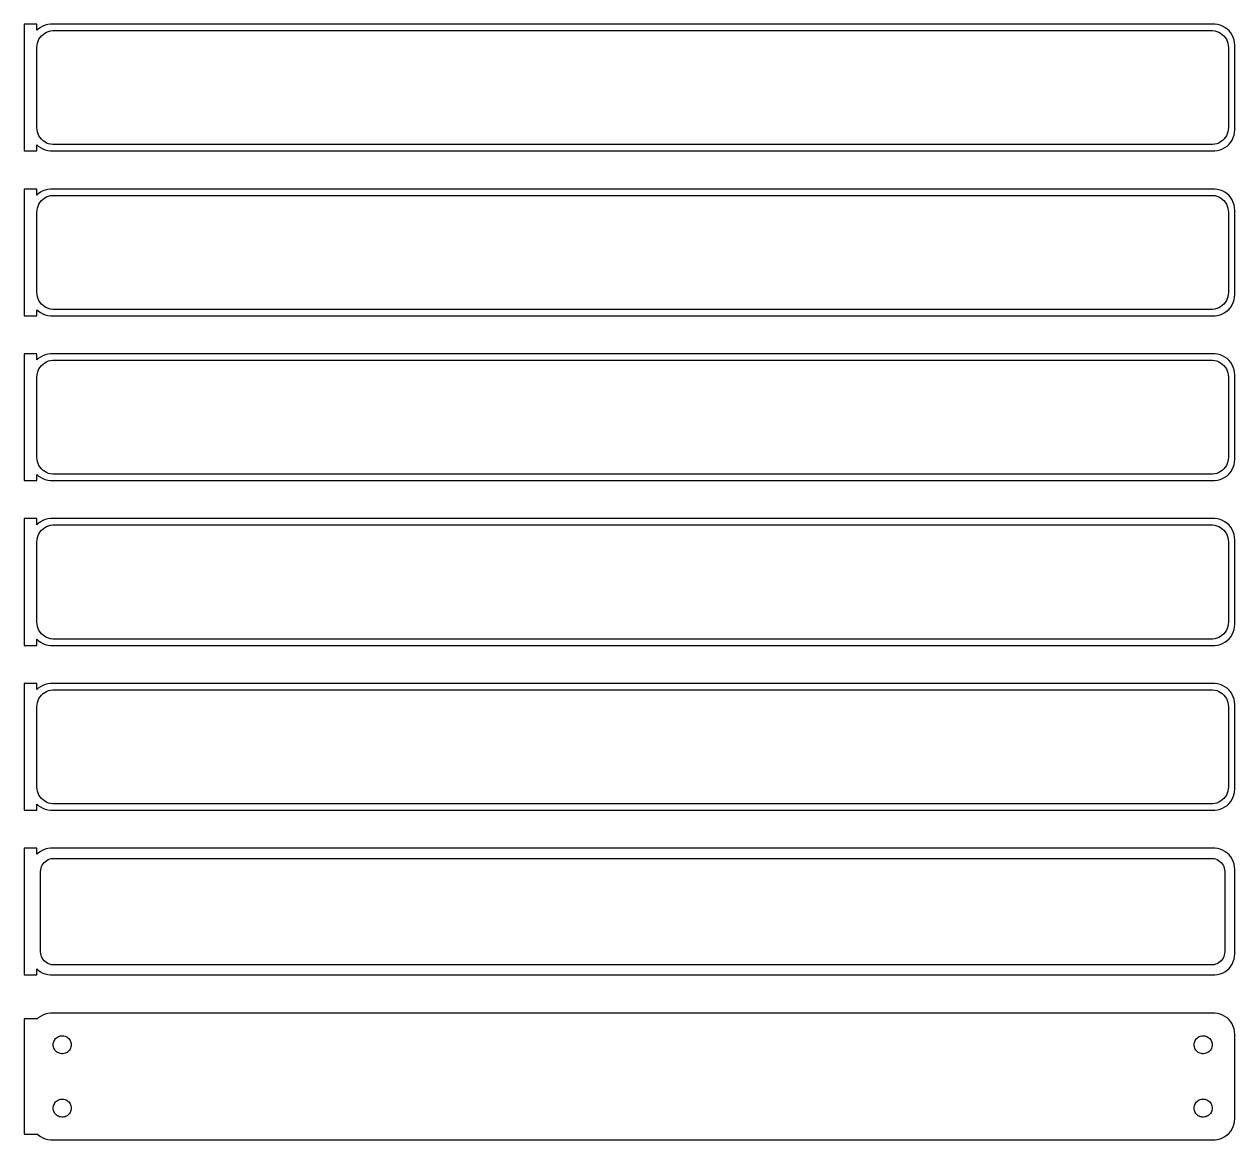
# Model space of a CAD drawing. Header units: metres. Extents: x -144 to 142, y 570 to 1146.
# Drawn here: x -144 to 142.5, y 570 to 834 of the extents above; entities that cross this region are included whole.
import ezdxf

# ---------------------------------------------------------------- set-up
doc = ezdxf.new("R2010")
doc.units = ezdxf.units.M

msp = doc.modelspace()

# ---------------------------------------------------------------- linework, layer by layer
for p, q in [((-141, 833.99), (-144, 833.99)), ((-144, 833.99), (-144, 804.01)), ((-141, 832.559), (-141, 833.99)), ((-139.045, 833.755), (-139.629, 833.524)), ((-138.437, 833.911), (-139.045, 833.755)), ((-137.814, 833.99), (-138.437, 833.911)), ((137.814, 833.99), (-137.814, 833.99)), ((138.437, 833.911), (137.814, 833.99)), ((139.045, 833.755), (138.437, 833.911)), ((139.629, 833.524), (139.045, 833.755)), ((-140.687, 832.853), (-141, 832.559)), ((-140.179, 833.222), (-140.687, 832.853)), ((-140.505, 830.427), (-140.236, 830.851)), ((-140.236, 830.851), (-139.916, 831.238)), ((-139.629, 833.524), (-140.179, 833.222)), ((-139.916, 831.238), (-139.55, 831.582)), ((-139.55, 831.582), (-139.143, 831.877)), ((-139.143, 831.877), (-138.703, 832.119)), ((-138.703, 832.119), (-138.236, 832.304)), ((-138.236, 832.304), (-137.75, 832.429)), ((-137.75, 832.429), (-137.251, 832.492)), ((-137.251, 832.492), (137.251, 832.492)), ((137.251, 832.492), (137.75, 832.429)), ((137.75, 832.429), (138.236, 832.304)), ((138.236, 832.304), (138.703, 832.119)), ((138.703, 832.119), (139.143, 831.877)), ((139.143, 831.877), (139.55, 831.582)), ((139.55, 831.582), (139.916, 831.238)), ((140.179, 833.222), (139.629, 833.524)), ((139.916, 831.238), (140.236, 830.851)), ((140.687, 832.853), (140.179, 833.222)), ((140.236, 830.851), (140.505, 830.427)), ((141.145, 832.423), (140.687, 832.853)), ((141.545, 831.939), (141.145, 832.423)), ((141.882, 831.409), (141.545, 831.939)), ((142.149, 830.841), (141.882, 831.409)), ((-141, 828.5), (-140.968, 829.001)), ((-141, 809.5), (-141, 828.5)), ((-140.968, 829.001), (-140.874, 829.495)), ((-140.874, 829.495), (-140.719, 829.972)), ((-140.719, 829.972), (-140.505, 830.427)), ((140.505, 830.427), (140.719, 829.972)), ((140.719, 829.972), (140.874, 829.495)), ((140.874, 829.495), (140.968, 829.001)), ((140.968, 829.001), (141, 828.5)), ((141, 828.5), (141, 809.5)), ((142.343, 830.243), (142.149, 830.841)), ((142.461, 829.627), (142.343, 830.243)), ((142.5, 829), (142.461, 829.627)), ((142.5, 809), (142.5, 829)), ((-140.968, 808.999), (-141, 809.5)), ((-140.874, 808.505), (-140.968, 808.999)), ((-140.719, 808.028), (-140.874, 808.505)), ((-140.505, 807.573), (-140.719, 808.028)), ((140.719, 808.028), (140.505, 807.573)), ((140.874, 808.505), (140.719, 808.028)), ((140.968, 808.999), (140.874, 808.505)), ((141, 809.5), (140.968, 808.999)), ((142.343, 807.757), (142.461, 808.373)), ((142.461, 808.373), (142.5, 809)), ((-141, 805.441), (-140.687, 805.147)), ((-141, 804.01), (-141, 805.441)), ((-140.687, 805.147), (-140.179, 804.778)), ((-140.236, 807.149), (-140.505, 807.573)), ((-139.916, 806.762), (-140.236, 807.149)), ((-139.55, 806.418), (-139.916, 806.762)), ((-139.143, 806.123), (-139.55, 806.418)), ((-138.703, 805.881), (-139.143, 806.123)), ((-138.236, 805.696), (-138.703, 805.881)), ((-137.75, 805.571), (-138.236, 805.696)), ((-137.251, 805.508), (-137.75, 805.571)), ((137.251, 805.508), (-137.251, 805.508)), ((137.75, 805.571), (137.251, 805.508)), ((138.236, 805.696), (137.75, 805.571)), ((138.703, 805.881), (138.236, 805.696)), ((139.143, 806.123), (138.703, 805.881)), ((139.55, 806.418), (139.143, 806.123)), ((139.916, 806.762), (139.55, 806.418)), ((140.236, 807.149), (139.916, 806.762)), ((140.179, 804.778), (140.687, 805.147)), ((140.505, 807.573), (140.236, 807.149)), ((140.687, 805.147), (141.145, 805.577)), ((141.145, 805.577), (141.545, 806.061)), ((141.545, 806.061), (141.882, 806.591)), ((141.882, 806.591), (142.149, 807.159)), ((142.149, 807.159), (142.343, 807.757)), ((-144, 804.01), (-141, 804.01)), ((-140.179, 804.778), (-139.629, 804.476)), ((-139.629, 804.476), (-139.045, 804.245)), ((-139.045, 804.245), (-138.437, 804.089)), ((-138.437, 804.089), (-137.814, 804.01)), ((-137.814, 804.01), (137.814, 804.01)), ((137.814, 804.01), (138.437, 804.089)), ((138.437, 804.089), (139.045, 804.245)), ((139.045, 804.245), (139.629, 804.476)), ((139.629, 804.476), (140.179, 804.778)), ((-141, 794.99), (-144, 794.99)), ((-144, 794.99), (-144, 765.01)), ((-141, 793.559), (-141, 794.99)), ((-140.687, 793.853), (-141, 793.559)), ((-140.179, 794.222), (-140.687, 793.853)), ((-139.629, 794.524), (-140.179, 794.222)), ((-139.045, 794.755), (-139.629, 794.524)), ((-138.437, 794.911), (-139.045, 794.755)), ((-137.814, 794.99), (-138.437, 794.911)), ((137.814, 794.99), (-137.814, 794.99)), ((138.437, 794.911), (137.814, 794.99)), ((139.045, 794.755), (138.437, 794.911)), ((139.629, 794.524), (139.045, 794.755)), ((140.179, 794.222), (139.629, 794.524)), ((140.687, 793.853), (140.179, 794.222)), ((141.145, 793.423), (140.687, 793.853)), ((-140.874, 790.495), (-140.719, 790.972)), ((-140.719, 790.972), (-140.505, 791.427)), ((-140.505, 791.427), (-140.236, 791.851)), ((-140.236, 791.851), (-139.916, 792.238)), ((-139.916, 792.238), (-139.55, 792.582)), ((-139.55, 792.582), (-139.143, 792.877)), ((-139.143, 792.877), (-138.703, 793.119)), ((-138.703, 793.119), (-138.236, 793.304)), ((-138.236, 793.304), (-137.75, 793.429)), ((-137.75, 793.429), (-137.251, 793.492)), ((-137.251, 793.492), (137.251, 793.492)), ((137.251, 793.492), (137.75, 793.429)), ((137.75, 793.429), (138.236, 793.304)), ((138.236, 793.304), (138.703, 793.119)), ((138.703, 793.119), (139.143, 792.877)), ((139.143, 792.877), (139.55, 792.582)), ((139.55, 792.582), (139.916, 792.238)), ((139.916, 792.238), (140.236, 791.851)), ((140.236, 791.851), (140.505, 791.427)), ((140.505, 791.427), (140.719, 790.972)), ((140.719, 790.972), (140.874, 790.495)), ((141.545, 792.939), (141.145, 793.423)), ((141.882, 792.409), (141.545, 792.939)), ((142.149, 791.841), (141.882, 792.409)), ((142.343, 791.243), (142.149, 791.841)), ((142.461, 790.627), (142.343, 791.243)), ((-141, 789.5), (-140.968, 790.001)), ((-141, 770.5), (-141, 789.5)), ((-140.968, 790.001), (-140.874, 790.495)), ((140.874, 790.495), (140.968, 790.001)), ((140.968, 790.001), (141, 789.5)), ((141, 789.5), (141, 770.5)), ((142.5, 790), (142.461, 790.627)), ((142.5, 770), (142.5, 790)), ((-140.968, 769.999), (-141, 770.5)), ((-140.874, 769.505), (-140.968, 769.999)), ((-140.719, 769.028), (-140.874, 769.505)), ((-140.505, 768.573), (-140.719, 769.028)), ((-140.236, 768.149), (-140.505, 768.573)), ((-139.916, 767.762), (-140.236, 768.149)), ((140.236, 768.149), (139.916, 767.762)), ((140.505, 768.573), (140.236, 768.149)), ((140.719, 769.028), (140.505, 768.573)), ((140.874, 769.505), (140.719, 769.028)), ((140.968, 769.999), (140.874, 769.505)), ((141, 770.5), (140.968, 769.999)), ((141.882, 767.591), (142.149, 768.159)), ((142.149, 768.159), (142.343, 768.757)), ((142.343, 768.757), (142.461, 769.373)), ((142.461, 769.373), (142.5, 770)), ((-144, 765.01), (-141, 765.01)), ((-141, 766.441), (-140.687, 766.147)), ((-141, 765.01), (-141, 766.441)), ((-140.687, 766.147), (-140.179, 765.778)), ((-140.179, 765.778), (-139.629, 765.476)), ((-139.55, 767.418), (-139.916, 767.762)), ((-139.629, 765.476), (-139.045, 765.245)), ((-139.143, 767.123), (-139.55, 767.418)), ((-138.703, 766.881), (-139.143, 767.123)), ((-139.045, 765.245), (-138.437, 765.089)), ((-138.236, 766.696), (-138.703, 766.881)), ((-138.437, 765.089), (-137.814, 765.01)), ((-137.75, 766.571), (-138.236, 766.696)), ((-137.814, 765.01), (137.814, 765.01)), ((-137.251, 766.508), (-137.75, 766.571)), ((137.251, 766.508), (-137.251, 766.508)), ((137.75, 766.571), (137.251, 766.508)), ((138.236, 766.696), (137.75, 766.571)), ((137.814, 765.01), (138.437, 765.089)), ((138.703, 766.881), (138.236, 766.696)), ((138.437, 765.089), (139.045, 765.245)), ((139.143, 767.123), (138.703, 766.881)), ((139.045, 765.245), (139.629, 765.476)), ((139.55, 767.418), (139.143, 767.123)), ((139.916, 767.762), (139.55, 767.418)), ((139.629, 765.476), (140.179, 765.778)), ((140.179, 765.778), (140.687, 766.147)), ((140.687, 766.147), (141.145, 766.577)), ((141.145, 766.577), (141.545, 767.061)), ((141.545, 767.061), (141.882, 767.591)), ((-141, 755.99), (-144, 755.99)), ((-144, 755.99), (-144, 726.01)), ((-141, 754.559), (-141, 755.99)), ((-140.687, 754.853), (-141, 754.559)), ((-140.179, 755.222), (-140.687, 754.853)), ((-139.629, 755.524), (-140.179, 755.222)), ((-139.916, 753.238), (-139.55, 753.582)), ((-139.045, 755.755), (-139.629, 755.524)), ((-139.55, 753.582), (-139.143, 753.877)), ((-139.143, 753.877), (-138.703, 754.119)), ((-138.437, 755.911), (-139.045, 755.755)), ((-138.703, 754.119), (-138.236, 754.304)), ((-137.814, 755.99), (-138.437, 755.911)), ((-138.236, 754.304), (-137.75, 754.429)), ((137.814, 755.99), (-137.814, 755.99)), ((-137.75, 754.429), (-137.251, 754.492)), ((-137.251, 754.492), (137.251, 754.492)), ((137.251, 754.492), (137.75, 754.429)), ((137.75, 754.429), (138.236, 754.304)), ((138.437, 755.911), (137.814, 755.99)), ((138.236, 754.304), (138.703, 754.119)), ((139.045, 755.755), (138.437, 755.911)), ((138.703, 754.119), (139.143, 753.877)), ((139.629, 755.524), (139.045, 755.755)), ((139.143, 753.877), (139.55, 753.582)), ((139.55, 753.582), (139.916, 753.238)), ((140.179, 755.222), (139.629, 755.524)), ((140.687, 754.853), (140.179, 755.222)), ((141.145, 754.423), (140.687, 754.853)), ((141.545, 753.939), (141.145, 754.423)), ((141.882, 753.409), (141.545, 753.939)), ((-141, 750.5), (-140.968, 751.001)), ((-140.968, 751.001), (-140.874, 751.495)), ((-140.874, 751.495), (-140.719, 751.972)), ((-140.719, 751.972), (-140.505, 752.427)), ((-140.505, 752.427), (-140.236, 752.851)), ((-140.236, 752.851), (-139.916, 753.238)), ((139.916, 753.238), (140.236, 752.851)), ((140.236, 752.851), (140.505, 752.427)), ((140.505, 752.427), (140.719, 751.972)), ((140.719, 751.972), (140.874, 751.495)), ((140.874, 751.495), (140.968, 751.001)), ((140.968, 751.001), (141, 750.5)), ((142.149, 752.841), (141.882, 753.409)), ((142.343, 752.243), (142.149, 752.841)), ((142.461, 751.627), (142.343, 752.243)), ((142.5, 751), (142.461, 751.627)), ((142.5, 731), (142.5, 751)), ((-141, 731.5), (-141, 750.5)), ((141, 750.5), (141, 731.5)), ((-140.968, 730.999), (-141, 731.5)), ((-140.874, 730.505), (-140.968, 730.999)), ((140.968, 730.999), (140.874, 730.505)), ((141, 731.5), (140.968, 730.999)), ((142.461, 730.373), (142.5, 731)), ((-140.719, 730.028), (-140.874, 730.505)), ((-140.505, 729.573), (-140.719, 730.028)), ((-140.236, 729.149), (-140.505, 729.573)), ((-139.916, 728.762), (-140.236, 729.149)), ((-139.55, 728.418), (-139.916, 728.762)), ((-139.143, 728.123), (-139.55, 728.418)), ((-138.703, 727.881), (-139.143, 728.123)), ((-138.236, 727.696), (-138.703, 727.881)), ((138.703, 727.881), (138.236, 727.696)), ((139.143, 728.123), (138.703, 727.881)), ((139.55, 728.418), (139.143, 728.123)), ((139.916, 728.762), (139.55, 728.418)), ((140.236, 729.149), (139.916, 728.762)), ((140.505, 729.573), (140.236, 729.149)), ((140.719, 730.028), (140.505, 729.573)), ((140.874, 730.505), (140.719, 730.028)), ((141.145, 727.577), (141.545, 728.061)), ((141.545, 728.061), (141.882, 728.591)), ((141.882, 728.591), (142.149, 729.159)), ((142.149, 729.159), (142.343, 729.757)), ((142.343, 729.757), (142.461, 730.373)), ((-144, 726.01), (-141, 726.01)), ((-141, 727.441), (-140.687, 727.147)), ((-141, 726.01), (-141, 727.441)), ((-140.687, 727.147), (-140.179, 726.778)), ((-140.179, 726.778), (-139.629, 726.476)), ((-139.629, 726.476), (-139.045, 726.245)), ((-139.045, 726.245), (-138.437, 726.089)), ((-138.437, 726.089), (-137.814, 726.01)), ((-137.75, 727.571), (-138.236, 727.696)), ((-137.814, 726.01), (137.814, 726.01)), ((-137.251, 727.508), (-137.75, 727.571)), ((137.251, 727.508), (-137.251, 727.508)), ((137.75, 727.571), (137.251, 727.508)), ((138.236, 727.696), (137.75, 727.571)), ((137.814, 726.01), (138.437, 726.089)), ((138.437, 726.089), (139.045, 726.245)), ((139.045, 726.245), (139.629, 726.476)), ((139.629, 726.476), (140.179, 726.778)), ((140.179, 726.778), (140.687, 727.147)), ((140.687, 727.147), (141.145, 727.577)), ((-141, 716.99), (-144, 716.99)), ((-144, 716.99), (-144, 687.01)), ((-141, 715.559), (-141, 716.99)), ((-139.629, 716.524), (-140.179, 716.222)), ((-139.045, 716.755), (-139.629, 716.524)), ((-138.437, 716.911), (-139.045, 716.755)), ((-137.814, 716.99), (-138.437, 716.911)), ((137.814, 716.99), (-137.814, 716.99)), ((138.437, 716.911), (137.814, 716.99)), ((139.045, 716.755), (138.437, 716.911)), ((139.629, 716.524), (139.045, 716.755)), ((140.179, 716.222), (139.629, 716.524)), ((-140.687, 715.853), (-141, 715.559)), ((-140.719, 712.972), (-140.505, 713.427)), ((-140.179, 716.222), (-140.687, 715.853)), ((-140.505, 713.427), (-140.236, 713.851)), ((-140.236, 713.851), (-139.916, 714.238)), ((-139.916, 714.238), (-139.55, 714.582)), ((-139.55, 714.582), (-139.143, 714.877)), ((-139.143, 714.877), (-138.703, 715.119)), ((-138.703, 715.119), (-138.236, 715.304)), ((-138.236, 715.304), (-137.75, 715.429)), ((-137.75, 715.429), (-137.251, 715.492)), ((-137.251, 715.492), (137.251, 715.492)), ((137.251, 715.492), (137.75, 715.429)), ((137.75, 715.429), (138.236, 715.304)), ((138.236, 715.304), (138.703, 715.119)), ((138.703, 715.119), (139.143, 714.877)), ((139.143, 714.877), (139.55, 714.582)), ((139.55, 714.582), (139.916, 714.238)), ((139.916, 714.238), (140.236, 713.851)), ((140.687, 715.853), (140.179, 716.222)), ((140.236, 713.851), (140.505, 713.427)), ((140.505, 713.427), (140.719, 712.972)), ((141.145, 715.423), (140.687, 715.853)), ((141.545, 714.939), (141.145, 715.423)), ((141.882, 714.409), (141.545, 714.939)), ((142.149, 713.841), (141.882, 714.409)), ((142.343, 713.243), (142.149, 713.841)), ((-141, 711.5), (-140.968, 712.001)), ((-141, 692.5), (-141, 711.5)), ((-140.968, 712.001), (-140.874, 712.495)), ((-140.874, 712.495), (-140.719, 712.972)), ((140.719, 712.972), (140.874, 712.495)), ((140.874, 712.495), (140.968, 712.001)), ((140.968, 712.001), (141, 711.5)), ((141, 711.5), (141, 692.5)), ((142.461, 712.627), (142.343, 713.243)), ((142.5, 712), (142.461, 712.627)), ((142.5, 692), (142.5, 712)), ((-140.968, 691.999), (-141, 692.5)), ((-140.874, 691.505), (-140.968, 691.999)), ((-140.719, 691.028), (-140.874, 691.505)), ((-140.505, 690.573), (-140.719, 691.028)), ((-140.236, 690.149), (-140.505, 690.573)), ((140.505, 690.573), (140.236, 690.149)), ((140.719, 691.028), (140.505, 690.573)), ((140.874, 691.505), (140.719, 691.028)), ((140.968, 691.999), (140.874, 691.505)), ((141, 692.5), (140.968, 691.999)), ((142.149, 690.159), (142.343, 690.757)), ((142.343, 690.757), (142.461, 691.373)), ((142.461, 691.373), (142.5, 692)), ((-141, 688.441), (-140.687, 688.147)), ((-141, 687.01), (-141, 688.441)), ((-140.687, 688.147), (-140.179, 687.778)), ((-139.916, 689.762), (-140.236, 690.149)), ((-140.179, 687.778), (-139.629, 687.476)), ((-139.55, 689.418), (-139.916, 689.762)), ((-139.143, 689.123), (-139.55, 689.418)), ((-138.703, 688.881), (-139.143, 689.123)), ((-138.236, 688.696), (-138.703, 688.881)), ((-137.75, 688.571), (-138.236, 688.696)), ((-137.251, 688.508), (-137.75, 688.571)), ((137.251, 688.508), (-137.251, 688.508)), ((137.75, 688.571), (137.251, 688.508)), ((138.236, 688.696), (137.75, 688.571)), ((138.703, 688.881), (138.236, 688.696)), ((139.143, 689.123), (138.703, 688.881)), ((139.55, 689.418), (139.143, 689.123)), ((139.916, 689.762), (139.55, 689.418)), ((139.629, 687.476), (140.179, 687.778)), ((140.236, 690.149), (139.916, 689.762)), ((140.179, 687.778), (140.687, 688.147)), ((140.687, 688.147), (141.145, 688.577)), ((141.145, 688.577), (141.545, 689.061)), ((141.545, 689.061), (141.882, 689.591)), ((141.882, 689.591), (142.149, 690.159)), ((-144, 687.01), (-141, 687.01)), ((-139.629, 687.476), (-139.045, 687.245)), ((-139.045, 687.245), (-138.437, 687.089)), ((-138.437, 687.089), (-137.814, 687.01)), ((-137.814, 687.01), (137.814, 687.01)), ((137.814, 687.01), (138.437, 687.089)), ((138.437, 687.089), (139.045, 687.245)), ((139.045, 687.245), (139.629, 687.476)), ((-141, 677.99), (-144, 677.99)), ((-144, 677.99), (-144, 648.01)), ((-141, 676.559), (-141, 677.99)), ((-140.687, 676.853), (-141, 676.559)), ((-140.179, 677.222), (-140.687, 676.853)), ((-139.629, 677.524), (-140.179, 677.222)), ((-139.045, 677.755), (-139.629, 677.524)), ((-138.437, 677.911), (-139.045, 677.755)), ((-138.703, 676.119), (-138.236, 676.304)), ((-137.814, 677.99), (-138.437, 677.911)), ((-138.236, 676.304), (-137.75, 676.429)), ((137.814, 677.99), (-137.814, 677.99)), ((-137.75, 676.429), (-137.251, 676.492)), ((-137.251, 676.492), (137.251, 676.492)), ((137.251, 676.492), (137.75, 676.429)), ((137.75, 676.429), (138.236, 676.304)), ((138.437, 677.911), (137.814, 677.99)), ((138.236, 676.304), (138.703, 676.119)), ((139.045, 677.755), (138.437, 677.911)), ((139.629, 677.524), (139.045, 677.755)), ((140.179, 677.222), (139.629, 677.524)), ((140.687, 676.853), (140.179, 677.222)), ((141.145, 676.423), (140.687, 676.853)), ((141.545, 675.939), (141.145, 676.423)), ((-140.968, 673.001), (-140.874, 673.495)), ((-140.874, 673.495), (-140.719, 673.972)), ((-140.719, 673.972), (-140.505, 674.427)), ((-140.505, 674.427), (-140.236, 674.851)), ((-140.236, 674.851), (-139.916, 675.238)), ((-139.916, 675.238), (-139.55, 675.582)), ((-139.55, 675.582), (-139.143, 675.877)), ((-139.143, 675.877), (-138.703, 676.119)), ((138.703, 676.119), (139.143, 675.877)), ((139.143, 675.877), (139.55, 675.582)), ((139.55, 675.582), (139.916, 675.238)), ((139.916, 675.238), (140.236, 674.851)), ((140.236, 674.851), (140.505, 674.427)), ((140.505, 674.427), (140.719, 673.972)), ((140.719, 673.972), (140.874, 673.495)), ((140.874, 673.495), (140.968, 673.001)), ((141.882, 675.409), (141.545, 675.939)), ((142.149, 674.841), (141.882, 675.409)), ((142.343, 674.243), (142.149, 674.841)), ((142.461, 673.627), (142.343, 674.243)), ((142.5, 673), (142.461, 673.627)), ((-141, 672.5), (-140.968, 673.001)), ((-141, 653.5), (-141, 672.5)), ((140.968, 673.001), (141, 672.5)), ((141, 672.5), (141, 653.5)), ((142.5, 653), (142.5, 673)), ((-140.968, 652.999), (-141, 653.5)), ((141, 653.5), (140.968, 652.999)), ((-140.874, 652.505), (-140.968, 652.999)), ((-140.719, 652.028), (-140.874, 652.505)), ((-140.505, 651.573), (-140.719, 652.028)), ((-140.236, 651.149), (-140.505, 651.573)), ((-139.916, 650.762), (-140.236, 651.149)), ((-139.55, 650.418), (-139.916, 650.762)), ((-139.143, 650.123), (-139.55, 650.418)), ((139.55, 650.418), (139.143, 650.123)), ((139.916, 650.762), (139.55, 650.418)), ((140.236, 651.149), (139.916, 650.762)), ((140.505, 651.573), (140.236, 651.149)), ((140.719, 652.028), (140.505, 651.573)), ((140.874, 652.505), (140.719, 652.028)), ((140.968, 652.999), (140.874, 652.505)), ((141.545, 650.061), (141.882, 650.591)), ((141.882, 650.591), (142.149, 651.159)), ((142.149, 651.159), (142.343, 651.757)), ((142.343, 651.757), (142.461, 652.373)), ((142.461, 652.373), (142.5, 653)), ((-144, 648.01), (-141, 648.01)), ((-141, 649.441), (-140.687, 649.147)), ((-141, 648.01), (-141, 649.441)), ((-140.687, 649.147), (-140.179, 648.778)), ((-140.179, 648.778), (-139.629, 648.476)), ((-139.629, 648.476), (-139.045, 648.245)), ((-138.703, 649.881), (-139.143, 650.123)), ((-139.045, 648.245), (-138.437, 648.089)), ((-138.236, 649.696), (-138.703, 649.881)), ((-138.437, 648.089), (-137.814, 648.01)), ((-137.75, 649.571), (-138.236, 649.696)), ((-137.814, 648.01), (137.814, 648.01)), ((-137.251, 649.508), (-137.75, 649.571)), ((137.251, 649.508), (-137.251, 649.508)), ((137.75, 649.571), (137.251, 649.508)), ((138.236, 649.696), (137.75, 649.571)), ((137.814, 648.01), (138.437, 648.089)), ((138.703, 649.881), (138.236, 649.696)), ((138.437, 648.089), (139.045, 648.245)), ((139.143, 650.123), (138.703, 649.881)), ((139.045, 648.245), (139.629, 648.476)), ((139.629, 648.476), (140.179, 648.778)), ((140.179, 648.778), (140.687, 649.147)), ((140.687, 649.147), (141.145, 649.577)), ((141.145, 649.577), (141.545, 650.061)), ((-141, 638.979), (-144, 638.979)), ((-144, 638.979), (-144, 609.021)), ((-141, 637.559), (-141, 638.979)), ((-138.437, 638.911), (-139.045, 638.755)), ((-137.814, 638.99), (-138.437, 638.911)), ((137.814, 638.99), (-137.814, 638.99)), ((138.437, 638.911), (137.814, 638.99)), ((139.045, 638.755), (138.437, 638.911)), ((-140.687, 637.853), (-141, 637.559)), ((-140.179, 638.222), (-140.687, 637.853)), ((-139.629, 638.524), (-140.179, 638.222)), ((-139.045, 638.755), (-139.629, 638.524)), ((-138.984, 635.899), (-138.668, 636.128)), ((-138.668, 636.128), (-138.325, 636.317)), ((-138.325, 636.317), (-137.962, 636.461)), ((-137.962, 636.461), (-137.583, 636.558)), ((-137.583, 636.558), (-137.195, 636.607)), ((-137.195, 636.607), (137.195, 636.607)), ((137.195, 636.607), (137.583, 636.558)), ((137.583, 636.558), (137.962, 636.461)), ((137.962, 636.461), (138.325, 636.317)), ((138.325, 636.317), (138.668, 636.128)), ((138.668, 636.128), (138.984, 635.899)), ((139.629, 638.524), (139.045, 638.755)), ((140.179, 638.222), (139.629, 638.524)), ((140.687, 637.853), (140.179, 638.222)), ((141.145, 637.423), (140.687, 637.853)), ((141.545, 636.939), (141.145, 637.423)), ((141.882, 636.409), (141.545, 636.939)), ((142.149, 635.841), (141.882, 636.409)), ((-140.113, 633.5), (-140.088, 633.89)), ((-140.113, 614.5), (-140.113, 633.5)), ((-140.088, 633.89), (-140.015, 634.274)), ((-140.015, 634.274), (-139.894, 634.646)), ((-139.894, 634.646), (-139.728, 635)), ((-139.728, 635), (-139.518, 635.33)), ((-139.518, 635.33), (-139.269, 635.631)), ((-139.269, 635.631), (-138.984, 635.899)), ((138.984, 635.899), (139.269, 635.631)), ((139.269, 635.631), (139.518, 635.33)), ((139.518, 635.33), (139.728, 635)), ((139.728, 635), (139.894, 634.646)), ((139.894, 634.646), (140.015, 634.274)), ((140.015, 634.274), (140.088, 633.89)), ((140.088, 633.89), (140.113, 633.5)), ((140.113, 633.5), (140.113, 614.5)), ((142.343, 635.243), (142.149, 635.841)), ((142.461, 634.627), (142.343, 635.243)), ((142.5, 634), (142.461, 634.627)), ((142.5, 614), (142.5, 634)), ((-140.088, 614.11), (-140.113, 614.5)), ((-140.015, 613.726), (-140.088, 614.11)), ((-139.894, 613.354), (-140.015, 613.726)), ((-139.728, 613), (-139.894, 613.354)), ((139.894, 613.354), (139.728, 613)), ((140.015, 613.726), (139.894, 613.354)), ((140.088, 614.11), (140.015, 613.726)), ((140.113, 614.5), (140.088, 614.11)), ((142.343, 612.757), (142.461, 613.373)), ((142.461, 613.373), (142.5, 614)), ((-141, 609.021), (-141, 610.441)), ((-141, 610.441), (-140.687, 610.147)), ((-139.518, 612.67), (-139.728, 613)), ((-139.269, 612.369), (-139.518, 612.67)), ((-138.984, 612.101), (-139.269, 612.369)), ((-138.668, 611.872), (-138.984, 612.101)), ((-138.325, 611.683), (-138.668, 611.872)), ((-137.962, 611.539), (-138.325, 611.683)), ((-137.583, 611.442), (-137.962, 611.539)), ((-137.195, 611.393), (-137.583, 611.442)), ((137.195, 611.393), (-137.195, 611.393)), ((137.583, 611.442), (137.195, 611.393)), ((137.962, 611.539), (137.583, 611.442)), ((138.325, 611.683), (137.962, 611.539)), ((138.668, 611.872), (138.325, 611.683)), ((138.984, 612.101), (138.668, 611.872)), ((139.269, 612.369), (138.984, 612.101)), ((139.518, 612.67), (139.269, 612.369)), ((139.728, 613), (139.518, 612.67)), ((140.687, 610.147), (141.145, 610.577)), ((141.145, 610.577), (141.545, 611.061)), ((141.545, 611.061), (141.882, 611.591)), ((141.882, 611.591), (142.149, 612.159)), ((142.149, 612.159), (142.343, 612.757)), ((-144, 609.021), (-141, 609.021)), ((-140.687, 610.147), (-140.179, 609.778)), ((-140.179, 609.778), (-139.629, 609.476)), ((-139.629, 609.476), (-139.045, 609.245)), ((-139.045, 609.245), (-138.437, 609.089)), ((-138.437, 609.089), (-137.814, 609.01)), ((-137.814, 609.01), (137.814, 609.01)), ((137.814, 609.01), (138.437, 609.089)), ((138.437, 609.089), (139.045, 609.245)), ((139.045, 609.245), (139.629, 609.476)), ((139.629, 609.476), (140.179, 609.778)), ((140.179, 609.778), (140.687, 610.147)), ((-140.687, 598.853), (-141, 598.559)), ((-140.179, 599.222), (-140.687, 598.853)), ((-139.629, 599.524), (-140.179, 599.222)), ((-139.045, 599.755), (-139.629, 599.524)), ((-138.437, 599.911), (-139.045, 599.755)), ((-137.814, 599.99), (-138.437, 599.911)), ((137.814, 599.99), (-137.814, 599.99)), ((138.437, 599.911), (137.814, 599.99)), ((139.045, 599.755), (138.437, 599.911)), ((139.629, 599.524), (139.045, 599.755)), ((140.179, 599.222), (139.629, 599.524)), ((140.687, 598.853), (140.179, 599.222)), ((141.145, 598.423), (140.687, 598.853)), ((-141, 598.653), (-144, 598.653)), ((-144, 598.653), (-144, 571.347)), ((-141, 598.559), (-141, 598.653)), ((141.545, 597.939), (141.145, 598.423)), ((141.882, 597.409), (141.545, 597.939)), ((142.149, 596.841), (141.882, 597.409)), ((142.343, 596.243), (142.149, 596.841)), ((142.461, 595.627), (142.343, 596.243)), ((-137.068, 593.031), (-136.985, 593.286)), ((-136.985, 593.286), (-136.871, 593.529)), ((-136.871, 593.529), (-136.727, 593.755)), ((-136.727, 593.755), (-136.557, 593.962)), ((-136.557, 593.962), (-136.361, 594.145)), ((-136.361, 594.145), (-136.144, 594.303)), ((-136.144, 594.303), (-135.909, 594.432)), ((-135.909, 594.432), (-135.66, 594.531)), ((-135.66, 594.531), (-135.4, 594.597)), ((-135.4, 594.597), (-135.134, 594.631)), ((-135.134, 594.631), (-134.866, 594.631)), ((-134.866, 594.631), (-134.6, 594.597)), ((-134.6, 594.597), (-134.34, 594.531)), ((-134.34, 594.531), (-134.091, 594.432)), ((-134.091, 594.432), (-133.856, 594.303)), ((-133.856, 594.303), (-133.639, 594.145)), ((-133.639, 594.145), (-133.443, 593.962)), ((-133.443, 593.962), (-133.273, 593.755)), ((-133.273, 593.755), (-133.129, 593.529)), ((-133.129, 593.529), (-133.015, 593.286)), ((-133.015, 593.286), (-132.932, 593.031)), ((132.932, 593.031), (133.015, 593.286)), ((133.015, 593.286), (133.129, 593.529)), ((133.129, 593.529), (133.273, 593.755)), ((133.273, 593.755), (133.443, 593.962)), ((133.443, 593.962), (133.639, 594.145)), ((133.639, 594.145), (133.856, 594.303)), ((133.856, 594.303), (134.091, 594.432)), ((134.091, 594.432), (134.34, 594.531)), ((134.34, 594.531), (134.6, 594.597)), ((134.6, 594.597), (134.866, 594.631)), ((134.866, 594.631), (135.134, 594.631)), ((135.134, 594.631), (135.4, 594.597)), ((135.4, 594.597), (135.66, 594.531)), ((135.66, 594.531), (135.909, 594.432)), ((135.909, 594.432), (136.144, 594.303)), ((136.144, 594.303), (136.361, 594.145)), ((136.361, 594.145), (136.557, 593.962)), ((136.557, 593.962), (136.727, 593.755)), ((136.727, 593.755), (136.871, 593.529)), ((136.871, 593.529), (136.985, 593.286)), ((136.985, 593.286), (137.068, 593.031)), ((142.5, 595), (142.461, 595.627)), ((142.5, 575), (142.5, 595)), ((-137.135, 592.5), (-137.118, 592.768)), ((-137.118, 592.232), (-137.135, 592.5)), ((-137.118, 592.768), (-137.068, 593.031)), ((-137.068, 591.969), (-137.118, 592.232)), ((-136.985, 591.714), (-137.068, 591.969)), ((-136.871, 591.471), (-136.985, 591.714)), ((-136.727, 591.245), (-136.871, 591.471)), ((-136.557, 591.038), (-136.727, 591.245)), ((-136.361, 590.855), (-136.557, 591.038)), ((-136.144, 590.697), (-136.361, 590.855)), ((-135.909, 590.568), (-136.144, 590.697)), ((-135.66, 590.469), (-135.909, 590.568)), ((-135.4, 590.403), (-135.66, 590.469)), ((-135.134, 590.369), (-135.4, 590.403)), ((-134.866, 590.369), (-135.134, 590.369)), ((-134.6, 590.403), (-134.866, 590.369)), ((-134.34, 590.469), (-134.6, 590.403)), ((-134.091, 590.568), (-134.34, 590.469)), ((-133.856, 590.697), (-134.091, 590.568)), ((-133.639, 590.855), (-133.856, 590.697)), ((-133.443, 591.038), (-133.639, 590.855)), ((-133.273, 591.245), (-133.443, 591.038)), ((-133.129, 591.471), (-133.273, 591.245)), ((-133.015, 591.714), (-133.129, 591.471)), ((-132.932, 591.969), (-133.015, 591.714)), ((-132.932, 593.031), (-132.882, 592.768)), ((-132.882, 592.232), (-132.932, 591.969)), ((-132.882, 592.768), (-132.865, 592.5)), ((-132.865, 592.5), (-132.882, 592.232)), ((132.865, 592.5), (132.882, 592.768)), ((132.882, 592.232), (132.865, 592.5)), ((132.882, 592.768), (132.932, 593.031)), ((132.932, 591.969), (132.882, 592.232)), ((133.015, 591.714), (132.932, 591.969)), ((133.129, 591.471), (133.015, 591.714)), ((133.273, 591.245), (133.129, 591.471)), ((133.443, 591.038), (133.273, 591.245)), ((133.639, 590.855), (133.443, 591.038)), ((133.856, 590.697), (133.639, 590.855)), ((134.091, 590.568), (133.856, 590.697)), ((134.34, 590.469), (134.091, 590.568)), ((134.6, 590.403), (134.34, 590.469)), ((134.866, 590.369), (134.6, 590.403)), ((135.134, 590.369), (134.866, 590.369)), ((135.4, 590.403), (135.134, 590.369)), ((135.66, 590.469), (135.4, 590.403)), ((135.909, 590.568), (135.66, 590.469)), ((136.144, 590.697), (135.909, 590.568)), ((136.361, 590.855), (136.144, 590.697)), ((136.557, 591.038), (136.361, 590.855)), ((136.727, 591.245), (136.557, 591.038)), ((136.871, 591.471), (136.727, 591.245)), ((136.985, 591.714), (136.871, 591.471)), ((137.068, 591.969), (136.985, 591.714)), ((137.068, 593.031), (137.118, 592.768)), ((137.118, 592.232), (137.068, 591.969)), ((137.118, 592.768), (137.135, 592.5)), ((137.135, 592.5), (137.118, 592.232)), ((-136.871, 578.529), (-136.727, 578.755)), ((-136.727, 578.755), (-136.557, 578.962)), ((-136.557, 578.962), (-136.361, 579.145)), ((-136.361, 579.145), (-136.144, 579.303)), ((-136.144, 579.303), (-135.909, 579.432)), ((-135.909, 579.432), (-135.66, 579.531)), ((-135.66, 579.531), (-135.4, 579.597)), ((-135.4, 579.597), (-135.134, 579.631)), ((-135.134, 579.631), (-134.866, 579.631)), ((-134.866, 579.631), (-134.6, 579.597)), ((-134.6, 579.597), (-134.34, 579.531)), ((-134.34, 579.531), (-134.091, 579.432)), ((-134.091, 579.432), (-133.856, 579.303)), ((-133.856, 579.303), (-133.639, 579.145)), ((-133.639, 579.145), (-133.443, 578.962)), ((-133.443, 578.962), (-133.273, 578.755)), ((-133.273, 578.755), (-133.129, 578.529)), ((133.129, 578.529), (133.273, 578.755)), ((133.273, 578.755), (133.443, 578.962)), ((133.443, 578.962), (133.639, 579.145)), ((133.639, 579.145), (133.856, 579.303)), ((133.856, 579.303), (134.091, 579.432)), ((134.091, 579.432), (134.34, 579.531)), ((134.34, 579.531), (134.6, 579.597)), ((134.6, 579.597), (134.866, 579.631)), ((134.866, 579.631), (135.134, 579.631)), ((135.134, 579.631), (135.4, 579.597)), ((135.4, 579.597), (135.66, 579.531)), ((135.66, 579.531), (135.909, 579.432)), ((135.909, 579.432), (136.144, 579.303)), ((136.144, 579.303), (136.361, 579.145)), ((136.361, 579.145), (136.557, 578.962)), ((136.557, 578.962), (136.727, 578.755)), ((136.727, 578.755), (136.871, 578.529)), ((-137.135, 577.5), (-137.118, 577.768)), ((-137.118, 577.232), (-137.135, 577.5)), ((-137.118, 577.768), (-137.068, 578.031)), ((-137.068, 576.969), (-137.118, 577.232)), ((-137.068, 578.031), (-136.985, 578.286)), ((-136.985, 576.714), (-137.068, 576.969)), ((-136.985, 578.286), (-136.871, 578.529)), ((-136.871, 576.471), (-136.985, 576.714)), ((-136.727, 576.245), (-136.871, 576.471)), ((-136.557, 576.038), (-136.727, 576.245)), ((-136.361, 575.855), (-136.557, 576.038)), ((-133.443, 576.038), (-133.639, 575.855)), ((-133.273, 576.245), (-133.443, 576.038)), ((-133.129, 576.471), (-133.273, 576.245)), ((-133.129, 578.529), (-133.015, 578.286)), ((-133.015, 576.714), (-133.129, 576.471)), ((-133.015, 578.286), (-132.932, 578.031)), ((-132.932, 576.969), (-133.015, 576.714)), ((-132.932, 578.031), (-132.882, 577.768)), ((-132.882, 577.232), (-132.932, 576.969)), ((-132.882, 577.768), (-132.865, 577.5)), ((-132.865, 577.5), (-132.882, 577.232)), ((132.865, 577.5), (132.882, 577.768)), ((132.882, 577.232), (132.865, 577.5)), ((132.882, 577.768), (132.932, 578.031)), ((132.932, 576.969), (132.882, 577.232)), ((132.932, 578.031), (133.015, 578.286)), ((133.015, 576.714), (132.932, 576.969)), ((133.015, 578.286), (133.129, 578.529)), ((133.129, 576.471), (133.015, 576.714)), ((133.273, 576.245), (133.129, 576.471)), ((133.443, 576.038), (133.273, 576.245)), ((133.639, 575.855), (133.443, 576.038)), ((136.557, 576.038), (136.361, 575.855)), ((136.727, 576.245), (136.557, 576.038)), ((136.871, 576.471), (136.727, 576.245)), ((136.871, 578.529), (136.985, 578.286)), ((136.985, 576.714), (136.871, 576.471)), ((136.985, 578.286), (137.068, 578.031)), ((137.068, 576.969), (136.985, 576.714)), ((137.068, 578.031), (137.118, 577.768)), ((137.118, 577.232), (137.068, 576.969)), ((137.118, 577.768), (137.135, 577.5)), ((137.135, 577.5), (137.118, 577.232)), ((-136.144, 575.697), (-136.361, 575.855)), ((-135.909, 575.568), (-136.144, 575.697)), ((-135.66, 575.469), (-135.909, 575.568)), ((-135.4, 575.403), (-135.66, 575.469)), ((-135.134, 575.369), (-135.4, 575.403)), ((-134.866, 575.369), (-135.134, 575.369)), ((-134.6, 575.403), (-134.866, 575.369)), ((-134.34, 575.469), (-134.6, 575.403)), ((-134.091, 575.568), (-134.34, 575.469)), ((-133.856, 575.697), (-134.091, 575.568)), ((-133.639, 575.855), (-133.856, 575.697)), ((133.856, 575.697), (133.639, 575.855)), ((134.091, 575.568), (133.856, 575.697)), ((134.34, 575.469), (134.091, 575.568)), ((134.6, 575.403), (134.34, 575.469)), ((134.866, 575.369), (134.6, 575.403)), ((135.134, 575.369), (134.866, 575.369)), ((135.4, 575.403), (135.134, 575.369)), ((135.66, 575.469), (135.4, 575.403)), ((135.909, 575.568), (135.66, 575.469)), ((136.144, 575.697), (135.909, 575.568)), ((136.361, 575.855), (136.144, 575.697)), ((141.882, 572.591), (142.149, 573.159)), ((142.149, 573.159), (142.343, 573.757)), ((142.343, 573.757), (142.461, 574.373)), ((142.461, 574.373), (142.5, 575)), ((-144, 571.347), (-141, 571.347)), ((-141, 571.347), (-141, 571.441)), ((-141, 571.441), (-140.687, 571.147)), ((-140.687, 571.147), (-140.179, 570.778)), ((-140.179, 570.778), (-139.629, 570.476)), ((-139.629, 570.476), (-139.045, 570.245)), ((-139.045, 570.245), (-138.437, 570.089)), ((138.437, 570.089), (139.045, 570.245)), ((139.045, 570.245), (139.629, 570.476)), ((139.629, 570.476), (140.179, 570.778)), ((140.179, 570.778), (140.687, 571.147)), ((140.687, 571.147), (141.145, 571.577)), ((141.145, 571.577), (141.545, 572.061)), ((141.545, 572.061), (141.882, 572.591)), ((-138.437, 570.089), (-137.814, 570.01)), ((-137.814, 570.01), (137.814, 570.01)), ((137.814, 570.01), (138.437, 570.089))]:
    msp.add_line(p, q)

doc.saveas('drawing.dxf')
